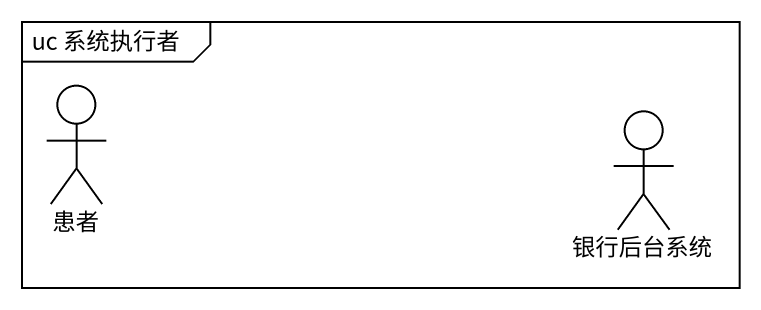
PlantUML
@startuml
mainframe uc 系统执行者
actor 患者
actor 银行后台系统
@enduml
